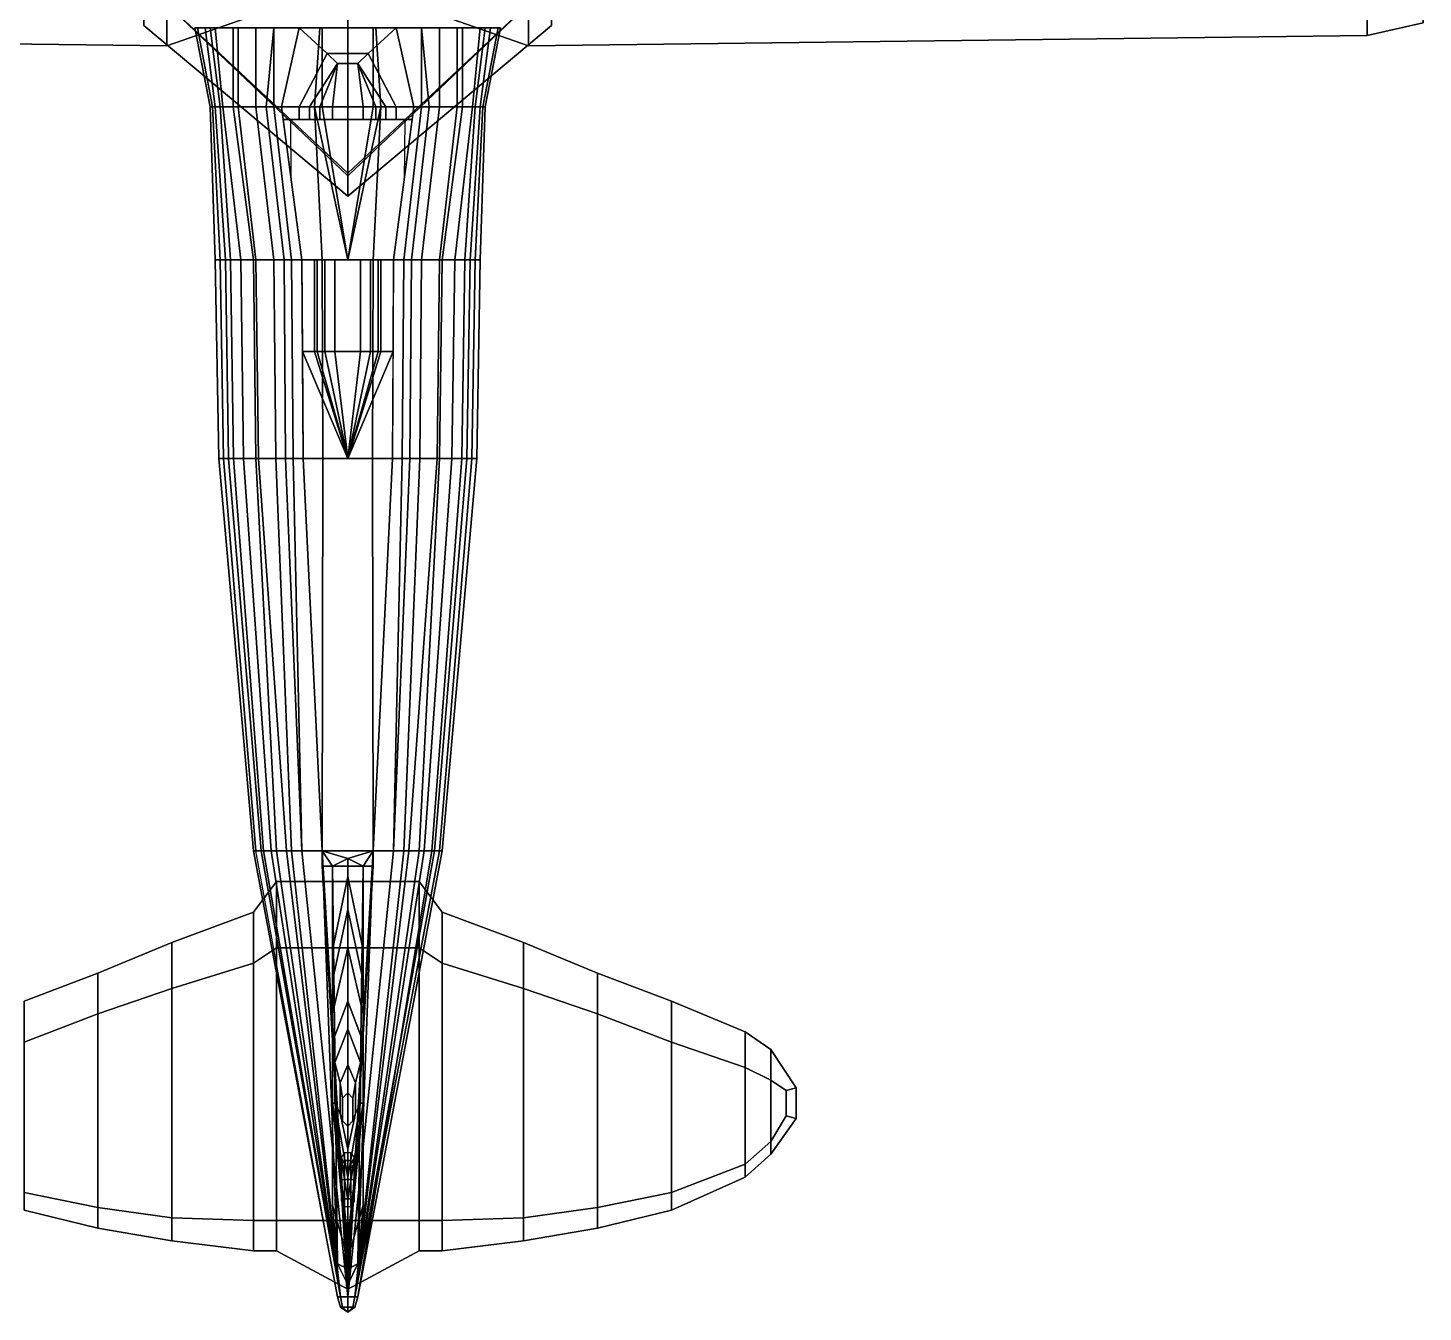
# Model space of a CAD drawing. Header units: millimetres. Extents: x -4.9 to 4.9, y -4.2 to 11.9.
# Drawn here: x -1.25 to 4.22, y -4.18 to 0.86 of the extents above; entities that cross this region are included whole.
import ezdxf

# ---------------------------------------------------------------- set-up
doc = ezdxf.new("R2010")
doc.units = ezdxf.units.MM
doc.layers.add('wing1', color=5, linetype='Continuous')
doc.layers.add('wing2', color=1, linetype='Continuous')

msp = doc.modelspace()

# ---------------------------------------------------------------- linework, layer by layer
for points in [[(-0.54, 0.86, 0.32), (-0.6, 0.86, 0.1), (-0.54, 0.55, 0.08), (-0.5, 0.55, 0.32)], [(-0.6, 0.86, -0.11), (-0.59, 0.86, -0.27), (-0.53, 0.55, -0.27), (-0.54, 0.55, -0.18)], [(-0.6, 0.86, 0.1), (-0.6, 0.86, -0.11), (-0.54, 0.55, -0.18), (-0.54, 0.55, 0.08)], [(-0.59, 0.86, -0.27), (-0.56, 0.86, -0.36), (-0.52, 0.55, -0.36), (-0.53, 0.55, -0.27)], [(-0.56, 0.86, -0.36), (-0.52, 0.86, -0.44), (-0.49, 0.55, -0.44), (-0.52, 0.55, -0.36)], [(-0.45, 0.86, 0.46), (-0.54, 0.86, 0.32), (-0.5, 0.55, 0.32), (-0.45, 0.55, 0.46)], [(-0.52, 0.86, -0.44), (-0.43, 0.86, -0.52), (-0.43, 0.55, -0.52), (-0.49, 0.55, -0.44)], [(-0.36, 0.86, 0.53), (-0.45, 0.86, 0.46), (-0.45, 0.55, 0.46), (-0.36, 0.55, 0.53)], [(-0.43, 0.86, -0.52), (-0.29, 0.86, -0.57), (-0.29, 0.55, -0.57), (-0.43, 0.55, -0.52)], [(-0.29, 0.86, 0.65), (-0.36, 0.86, 0.53), (-0.36, 0.55, 0.53), (-0.32, 0.55, 0.6)], [(-0.19, 0.86, 0.7), (-0.29, 0.86, 0.65), (-0.32, 0.55, 0.6), (-0.26, 0.55, 0.63)], [(-0.29, 0.86, -0.57), (-0.11, 0.86, -0.6), (-0.13, 0.55, -0.6), (-0.29, 0.55, -0.57)], [(-0.11, 0.86, -0.67), (-0.1, 0.86, -0.7), (-0.1, 0.55, -0.7), (-0.13, 0.55, -0.67)], [(-0.11, 0.86, -0.6), (-0.11, 0.86, -0.67), (-0.13, 0.55, -0.67), (-0.13, 0.55, -0.6)], [(-0.1, 0.86, -0.7), (0.1, 0.86, -0.7), (0.1, 0.55, -0.7), (-0.1, 0.55, -0.7)], [(0.13, 0.55, -0.67), (0.1, 0.55, -0.7), (0.1, 0.86, -0.7), (0.11, 0.86, -0.67)], [(0.29, 0.55, -0.57), (0.13, 0.55, -0.6), (0.11, 0.86, -0.6), (0.29, 0.86, -0.57)], [(0.13, 0.55, -0.6), (0.13, 0.55, -0.67), (0.11, 0.86, -0.67), (0.11, 0.86, -0.6)], [(0.26, 0.55, 0.63), (0.32, 0.55, 0.6), (0.29, 0.86, 0.65), (0.19, 0.86, 0.7)], [(0.43, 0.55, -0.52), (0.29, 0.55, -0.57), (0.29, 0.86, -0.57), (0.43, 0.86, -0.52)], [(0.32, 0.55, 0.6), (0.36, 0.55, 0.53), (0.36, 0.86, 0.53), (0.29, 0.86, 0.65)], [(0.36, 0.55, 0.53), (0.45, 0.55, 0.46), (0.45, 0.86, 0.46), (0.36, 0.86, 0.53)], [(0.49, 0.55, -0.44), (0.43, 0.55, -0.52), (0.43, 0.86, -0.52), (0.52, 0.86, -0.44)], [(0.45, 0.55, 0.46), (0.5, 0.55, 0.32), (0.54, 0.86, 0.32), (0.45, 0.86, 0.46)], [(0.52, 0.55, -0.36), (0.49, 0.55, -0.44), (0.52, 0.86, -0.44), (0.56, 0.86, -0.36)], [(0.5, 0.55, 0.32), (0.54, 0.55, 0.08), (0.6, 0.86, 0.1), (0.54, 0.86, 0.32)], [(0.53, 0.55, -0.27), (0.52, 0.55, -0.36), (0.56, 0.86, -0.36), (0.59, 0.86, -0.27)], [(0.54, 0.55, -0.18), (0.53, 0.55, -0.27), (0.59, 0.86, -0.27), (0.6, 0.86, -0.11)], [(0.54, 0.55, 0.08), (0.54, 0.55, -0.18), (0.6, 0.86, -0.11), (0.6, 0.86, 0.1)], [(-0.54, 0.55, 0.08), (-0.54, 0.55, -0.18), (-0.52, -0.05, -0.16), (-0.52, -0.05, 0.07)], [(-0.54, 0.55, -0.18), (-0.53, 0.55, -0.27), (-0.5, -0.05, -0.28), (-0.52, -0.05, -0.16)], [(-0.5, 0.55, 0.32), (-0.54, 0.55, 0.08), (-0.52, -0.05, 0.07), (-0.46, -0.05, 0.35)], [(-0.53, 0.55, -0.27), (-0.52, 0.55, -0.36), (-0.48, -0.05, -0.37), (-0.5, -0.05, -0.28)], [(-0.52, 0.55, -0.36), (-0.49, 0.55, -0.44), (-0.42, -0.05, -0.45), (-0.48, -0.05, -0.37)], [(-0.45, 0.55, 0.46), (-0.5, 0.55, 0.32), (-0.46, -0.05, 0.35), (-0.37, -0.05, 0.48)], [(-0.49, 0.55, -0.44), (-0.43, 0.55, -0.52), (-0.36, -0.05, -0.48), (-0.42, -0.05, -0.45)], [(-0.36, 0.55, 0.53), (-0.45, 0.55, 0.46), (-0.37, -0.05, 0.48), (-0.29, -0.05, 0.52)], [(-0.43, 0.55, -0.52), (-0.29, 0.55, -0.57), (-0.22, -0.05, -0.52), (-0.36, -0.05, -0.48)], [(-0.32, 0.55, 0.6), (-0.36, 0.55, 0.53), (-0.29, -0.05, 0.52), (-0.25, -0.05, 0.6)], [(-0.26, 0.55, 0.63), (-0.32, 0.55, 0.6), (-0.25, -0.05, 0.6), (-0.18, -0.05, 0.62)], [(-0.29, 0.55, -0.57), (-0.13, 0.55, -0.6), (-0.1, -0.05, -0.53), (-0.22, -0.05, -0.52)], [(-0.13, 0.55, -0.67), (-0.1, 0.55, -0.7), (0, -0.05, -0.53)], [(-0.13, 0.55, -0.6), (-0.13, 0.55, -0.6), (0, -0.05, -0.53), (-0.1, -0.05, -0.53)], [(-0.1, 0.55, -0.7), (0.1, 0.55, -0.7), (0, -0.05, -0.53)], [(0, -0.05, -0.53), (0, -0.05, -0.53), (0.13, 0.55, -0.67), (0.13, 0.55, -0.6)], [(0, -0.05, -0.53), (0, -0.05, -0.53), (0.1, 0.55, -0.7), (0.13, 0.55, -0.67)], [(0.1, -0.05, -0.53), (0, -0.05, -0.53), (0.13, 0.55, -0.6)], [(0.22, -0.05, -0.52), (0.1, -0.05, -0.53), (0.13, 0.55, -0.6), (0.29, 0.55, -0.57)], [(0.18, -0.05, 0.62), (0.25, -0.05, 0.6), (0.32, 0.55, 0.6), (0.26, 0.55, 0.63)], [(0.36, -0.05, -0.48), (0.22, -0.05, -0.52), (0.29, 0.55, -0.57), (0.43, 0.55, -0.52)], [(0.25, -0.05, 0.6), (0.29, -0.05, 0.52), (0.36, 0.55, 0.53), (0.32, 0.55, 0.6)], [(0.29, -0.05, 0.52), (0.37, -0.05, 0.48), (0.45, 0.55, 0.46), (0.36, 0.55, 0.53)], [(0.42, -0.05, -0.45), (0.36, -0.05, -0.48), (0.43, 0.55, -0.52), (0.49, 0.55, -0.44)], [(0.37, -0.05, 0.48), (0.46, -0.05, 0.35), (0.5, 0.55, 0.32), (0.45, 0.55, 0.46)], [(0.48, -0.05, -0.37), (0.42, -0.05, -0.45), (0.49, 0.55, -0.44), (0.52, 0.55, -0.36)], [(0.46, -0.05, 0.35), (0.52, -0.05, 0.07), (0.54, 0.55, 0.08), (0.5, 0.55, 0.32)], [(0.5, -0.05, -0.28), (0.48, -0.05, -0.37), (0.52, 0.55, -0.36), (0.53, 0.55, -0.27)], [(0.52, -0.05, -0.16), (0.5, -0.05, -0.28), (0.53, 0.55, -0.27), (0.54, 0.55, -0.18)], [(0.52, -0.05, 0.07), (0.52, -0.05, -0.16), (0.54, 0.55, -0.18), (0.54, 0.55, 0.08)], [(-0.18, -0.05, 0.62), (0.18, -0.05, 0.62), (0.2533, 0.5, 0.6292), (-0.2533, 0.5, 0.6292)], [(-0.46, -0.05, 0.35), (-0.52, -0.05, 0.07), (-0.5064, -0.83, 0.0544), (-0.448, -0.83, 0.327)], [(-0.52, -0.05, -0.16), (-0.5, -0.05, -0.28), (-0.487, -0.83, -0.2865), (-0.5064, -0.83, -0.1696)], [(-0.52, -0.05, 0.07), (-0.52, -0.05, -0.16), (-0.5064, -0.83, -0.1696), (-0.5064, -0.83, 0.0544)], [(-0.5, -0.05, -0.28), (-0.48, -0.05, -0.37), (-0.4675, -0.83, -0.3742), (-0.487, -0.83, -0.2865)], [(-0.48, -0.05, -0.37), (-0.42, -0.05, -0.45), (-0.409, -0.83, -0.4521), (-0.4675, -0.83, -0.3742)], [(-0.37, -0.05, 0.48), (-0.46, -0.05, 0.35), (-0.448, -0.83, 0.327), (-0.3603, -0.83, 0.4537)], [(-0.42, -0.05, -0.45), (-0.36, -0.05, -0.48), (-0.3506, -0.83, -0.4813), (-0.409, -0.83, -0.4521)], [(-0.29, -0.05, 0.52), (-0.37, -0.05, 0.48), (-0.3603, -0.83, 0.4537), (-0.2824, -0.83, 0.4926)], [(-0.36, -0.05, -0.48), (-0.22, -0.05, -0.52), (-0.2143, -0.83, -0.5202), (-0.3506, -0.83, -0.4813)], [(-0.25, -0.05, 0.6), (-0.29, -0.05, 0.52), (-0.2824, -0.83, 0.4926), (-0.2435, -0.83, 0.5705)], [(-0.18, -0.05, 0.62), (-0.25, -0.05, 0.6), (-0.2435, -0.83, 0.5705), (-0.1753, -0.83, 0.59)], [(-0.22, -0.05, -0.52), (-0.1, -0.05, -0.53), (-0.0974, -0.83, -0.53), (-0.2143, -0.83, -0.5202)], [(0.0974, -0.83, -0.53), (-0.0974, -0.83, -0.53), (-0.1, -0.05, -0.53), (0.1, -0.05, -0.53)], [(0.2143, -0.83, -0.5202), (0.0974, -0.83, -0.53), (0.1, -0.05, -0.53), (0.22, -0.05, -0.52)], [(0.1753, -0.83, 0.59), (0.2435, -0.83, 0.5705), (0.25, -0.05, 0.6), (0.18, -0.05, 0.62)], [(0.3506, -0.83, -0.4813), (0.2143, -0.83, -0.5202), (0.22, -0.05, -0.52), (0.36, -0.05, -0.48)], [(0.2435, -0.83, 0.5705), (0.2824, -0.83, 0.4926), (0.29, -0.05, 0.52), (0.25, -0.05, 0.6)], [(0.2824, -0.83, 0.4926), (0.3603, -0.83, 0.4537), (0.37, -0.05, 0.48), (0.29, -0.05, 0.52)], [(0.409, -0.83, -0.4521), (0.3506, -0.83, -0.4813), (0.36, -0.05, -0.48), (0.42, -0.05, -0.45)], [(0.3603, -0.83, 0.4537), (0.448, -0.83, 0.327), (0.46, -0.05, 0.35), (0.37, -0.05, 0.48)], [(0.4675, -0.83, -0.3742), (0.409, -0.83, -0.4521), (0.42, -0.05, -0.45), (0.48, -0.05, -0.37)], [(0.448, -0.83, 0.327), (0.5064, -0.83, 0.0544), (0.52, -0.05, 0.07), (0.46, -0.05, 0.35)], [(0.4869, -0.83, -0.2865), (0.4675, -0.83, -0.3742), (0.48, -0.05, -0.37), (0.5, -0.05, -0.28)], [(0.5064, -0.83, -0.1696), (0.4869, -0.83, -0.2865), (0.5, -0.05, -0.28), (0.52, -0.05, -0.16)], [(0.5064, -0.83, 0.0544), (0.5064, -0.83, -0.1696), (0.52, -0.05, -0.16), (0.52, -0.05, 0.07)], [(-0.1778, -0.41, 0.6062), (-0.1778, -0.41, 0.6062), (-0.1753, -0.83, 0.59), (0, -0.83, 0.59)], [(0.1778, -0.41, 0.6062), (0.1778, -0.41, 0.6062), (0, -0.83, 0.59), (0.1753, -0.83, 0.59)], [(-0.448, -0.83, 0.327), (-0.5064, -0.83, 0.0544), (-0.37, -2.37, 0.1), (-0.33, -2.37, 0.28)], [(-0.5064, -0.83, 0.0544), (-0.5064, -0.83, -0.1696), (-0.37, -2.37, -0.05), (-0.37, -2.37, 0.1)], [(-0.5064, -0.83, -0.1696), (-0.487, -0.83, -0.2865), (-0.36, -2.37, -0.13), (-0.37, -2.37, -0.05)], [(-0.487, -0.83, -0.2865), (-0.4675, -0.83, -0.3742), (-0.34, -2.37, -0.24), (-0.36, -2.37, -0.13)], [(-0.4675, -0.83, -0.3742), (-0.409, -0.83, -0.4521), (-0.3, -2.37, -0.31), (-0.34, -2.37, -0.24)], [(-0.3603, -0.83, 0.4537), (-0.448, -0.83, 0.327), (-0.33, -2.37, 0.28), (-0.28, -2.37, 0.37)], [(-0.409, -0.83, -0.4521), (-0.3506, -0.83, -0.4813), (-0.24, -2.37, -0.33), (-0.3, -2.37, -0.31)], [(-0.2824, -0.83, 0.4926), (-0.3603, -0.83, 0.4537), (-0.28, -2.37, 0.37), (-0.22, -2.37, 0.41)], [(-0.3506, -0.83, -0.4813), (-0.2143, -0.83, -0.5202), (-0.18, -2.37, -0.34), (-0.24, -2.37, -0.33)], [(-0.2435, -0.83, 0.5705), (-0.2824, -0.83, 0.4926), (-0.22, -2.37, 0.41), (-0.18, -2.37, 0.42)], [(-0.1753, -0.83, 0.59), (-0.2435, -0.83, 0.5705), (-0.18, -2.37, 0.42), (-0.1, -2.37, 0.43)], [(-0.2143, -0.83, -0.5202), (-0.0974, -0.83, -0.53), (-0.1, -2.37, -0.35), (-0.18, -2.37, -0.34)], [(-0.1, -2.37, 0.43), (0.1, -2.37, 0.43), (0.1753, -0.83, 0.59), (-0.1753, -0.83, 0.59)], [(0.1, -2.37, -0.35), (-0.1, -2.37, -0.35), (-0.0974, -0.83, -0.53), (0.0974, -0.83, -0.53)], [(0.18, -2.37, -0.34), (0.1, -2.37, -0.35), (0.0974, -0.83, -0.53), (0.2143, -0.83, -0.5202)], [(0.1, -2.37, 0.43), (0.18, -2.37, 0.42), (0.2435, -0.83, 0.5705), (0.1753, -0.83, 0.59)], [(0.24, -2.37, -0.33), (0.18, -2.37, -0.34), (0.2143, -0.83, -0.5202), (0.3506, -0.83, -0.4813)], [(0.18, -2.37, 0.42), (0.22, -2.37, 0.41), (0.2824, -0.83, 0.4926), (0.2435, -0.83, 0.5705)], [(0.22, -2.37, 0.41), (0.28, -2.37, 0.37), (0.3603, -0.83, 0.4537), (0.2824, -0.83, 0.4926)], [(0.3, -2.37, -0.31), (0.24, -2.37, -0.33), (0.3506, -0.83, -0.4813), (0.409, -0.83, -0.4521)], [(0.28, -2.37, 0.37), (0.33, -2.37, 0.28), (0.448, -0.83, 0.327), (0.3603, -0.83, 0.4537)], [(0.34, -2.37, -0.24), (0.3, -2.37, -0.31), (0.409, -0.83, -0.4521), (0.4675, -0.83, -0.3742)], [(0.33, -2.37, 0.28), (0.37, -2.37, 0.1), (0.5064, -0.83, 0.0544), (0.448, -0.83, 0.327)], [(0.36, -2.37, -0.13), (0.34, -2.37, -0.24), (0.4675, -0.83, -0.3742), (0.4869, -0.83, -0.2865)], [(0.37, -2.37, -0.05), (0.36, -2.37, -0.13), (0.4869, -0.83, -0.2865), (0.5064, -0.83, -0.1696)], [(0.37, -2.37, 0.1), (0.37, -2.37, -0.05), (0.5064, -0.83, -0.1696), (0.5064, -0.83, 0.0544)], [(-0.33, -2.37, 0.28), (-0.37, -2.37, 0.1), (-0.04, -4.12, 0.04), (-0.0283, -4.12, 0.0683)], [(-0.37, -2.37, 0.1), (-0.37, -2.37, -0.05), (-0.04, -4.12, 0.04)], [(-0.36, -2.37, -0.13), (-0.34, -2.37, -0.24), (-0.0283, -4.12, 0.0117), (-0.04, -4.12, 0.04)], [(-0.34, -2.37, -0.24), (-0.3, -2.37, -0.31), (-0.0283, -4.12, 0.0117)], [(-0.28, -2.37, 0.37), (-0.33, -2.37, 0.28), (-0.0283, -4.12, 0.0683)], [(-0.3, -2.37, -0.31), (-0.24, -2.37, -0.33), (-0.0283, -4.12, 0.0117)], [(-0.22, -2.37, 0.41), (-0.28, -2.37, 0.37), (-0.0283, -4.12, 0.0683)], [(-0.24, -2.37, -0.33), (-0.18, -2.37, -0.34), (0, -4.12), (-0.0283, -4.12, 0.0117)], [(-0.18, -2.37, 0.42), (-0.22, -2.37, 0.41), (-0.0283, -4.12, 0.0683), (0, -4.12, 0.08)], [(-0.18, -2.37, -0.34), (-0.1, -2.37, -0.35), (0, -4.12)], [(0, -2.4, 0.43), (-0.1, -2.37, 0.43), (-0.1, -2.37, 0.43), (-0.06, -2.43, 0.43)], [(0, -2.4, 0.43), (0.1, -2.37, 0.43), (0.1, -2.37, 0.43), (-0.1, -2.37, 0.43)], [(-0.06, -2.43, 0.43), (-0.1, -2.37, 0.43), (-0.1, -2.37, 0.43), (-0.04, -3.99, 0.16)], [(-0.04, -3.99, 0.16), (-0.1, -2.37, 0.43), (-0.1, -2.37, 0.43), (0, -4.0713, 0.0899)], [(0, -4.0713, 0.0899), (-0.1, -2.37, 0.43), (-0.1, -2.37, 0.43), (0, -4.12, 0.08)], [(-0.1, -2.43, -0.38), (-0.0109, -3.93, -0.38), (-0.0109, -3.93, -0.038), (-0.1, -2.37, -0.35)], [(0.1, -2.37, -0.35), (0.1, -2.43, -0.38), (-0.1, -2.43, -0.38), (-0.1, -2.37, -0.35)], [(0, -2.47, 0.48), (0, -2.4, 0.43), (-0.06, -2.43, 0.43), (-0.06, -2.76, 0.48)], [(0, -4.12), (0, -4.12), (0.1, -2.37, -0.35), (0.18, -2.37, -0.34)], [(0.0283, -4.12, 0.0117), (0, -4.12), (0.18, -2.37, -0.34), (0.24, -2.37, -0.33)], [(0, -4.12, 0.08), (0.0283, -4.12, 0.0683), (0.22, -2.37, 0.41), (0.18, -2.37, 0.42)], [(0, -4.12, 0.08), (0, -4.12, 0.08), (0.18, -2.37, 0.42), (0.1, -2.37, 0.43)], [(0.06, -2.43, 0.43), (0.1, -2.37, 0.43), (0.1, -2.37, 0.43), (0, -2.4, 0.43)], [(0, -4.0713, 0.0899), (0.1, -2.37, 0.43), (0.1, -2.37, 0.43), (0.04, -3.99, 0.16)], [(0, -4.12, 0.08), (0.1, -2.37, 0.43), (0.1, -2.37, 0.43), (0, -4.0713, 0.0899)], [(0.06, -2.76, 0.48), (0.06, -2.43, 0.43), (0, -2.4, 0.43), (0, -2.47, 0.48)], [(0.0109, -3.93, -0.038), (0.0109, -3.93, -0.38), (0.1, -2.43, -0.38), (0.1, -2.37, -0.35)], [(0.0283, -4.12, 0.0117), (0.0283, -4.12, 0.0117), (0.24, -2.37, -0.33), (0.3, -2.37, -0.31)], [(0.0283, -4.12, 0.0117), (0.0283, -4.12, 0.0117), (0.3, -2.37, -0.31), (0.34, -2.37, -0.24)], [(0.0283, -4.12, 0.0117), (0.0283, -4.12, 0.0117), (0.34, -2.37, -0.24), (0.36, -2.37, -0.13)], [(0.04, -4.12, 0.04), (0.0283, -4.12, 0.0117), (0.36, -2.37, -0.13), (0.37, -2.37, -0.05)], [(0.0283, -4.12, 0.0683), (0.04, -4.12, 0.04), (0.33, -2.37, 0.28), (0.28, -2.37, 0.37)], [(0.0283, -4.12, 0.0683), (0.0283, -4.12, 0.0683), (0.28, -2.37, 0.37), (0.22, -2.37, 0.41)], [(0.04, -4.12, 0.04), (0.04, -4.12, 0.04), (0.37, -2.37, -0.05), (0.37, -2.37, 0.1)], [(0.04, -4.12, 0.04), (0.04, -4.12, 0.04), (0.37, -2.37, 0.1), (0.33, -2.37, 0.28)], [(0.04, -3.99, 0.16), (0.1, -2.37, 0.43), (0.1, -2.37, 0.43), (0.06, -2.43, 0.43)], [(0.1, -2.43, -0.38), (0.0109, -3.93, -0.38), (-0.0109, -3.93, -0.38), (-0.1, -2.43, -0.38)], [(-0.06, -2.43, 0.43), (-0.06, -3.36, 0.43), (-0.06, -3.36, 0.48), (-0.06, -2.76, 0.48)], [(-0.06, -2.43, 0.43), (-0.06, -3.76, 0.25), (-0.06, -3.36, 0.43), (-0.06, -2.43, 0.43)], [(-0.06, -2.43, 0.43), (-0.04, -3.99, 0.16), (-0.04, -3.99, 0.16), (-0.06, -3.76, 0.25)], [(0.06, -3.76, 0.25), (0.04, -3.99, 0.16), (0.06, -2.43, 0.43)], [(0.06, -3.36, 0.48), (0.06, -3.36, 0.43), (0.06, -2.43, 0.43), (0.06, -2.76, 0.48)], [(0.06, -3.36, 0.43), (0.06, -3.76, 0.25), (0.06, -2.43, 0.43)], [(0, -2.6, 0.77), (0, -2.47, 0.48), (-0.06, -2.76, 0.48), (-0.06, -2.88, 0.77)], [(0.06, -2.88, 0.77), (0.06, -2.76, 0.48), (0, -2.47, 0.48), (0, -2.6, 0.77)], [(0, -2.75, 1.06), (0, -2.6, 0.77), (-0.06, -2.88, 0.77), (-0.06, -3.01, 1.06)], [(0.06, -3.01, 1.06), (0.06, -2.88, 0.77), (0, -2.6, 0.77), (0, -2.75, 1.06)], [(0, -2.96, 1.35), (0, -2.75, 1.06), (-0.06, -3.01, 1.06), (-0.06, -3.12, 1.35)], [(-0.06, -2.76, 0.48), (-0.06, -3.36, 0.48), (-0.06, -3.36, 0.77), (-0.06, -2.88, 0.77)], [(0.06, -3.12, 1.35), (0.06, -3.01, 1.06), (0, -2.75, 1.06), (0, -2.96, 1.35)], [(0.06, -3.36, 0.77), (0.06, -3.36, 0.48), (0.06, -2.76, 0.48), (0.06, -2.88, 0.77)], [(-0.06, -2.88, 0.77), (-0.06, -3.36, 0.77), (-0.06, -3.36, 1.06), (-0.06, -3.01, 1.06)], [(0.06, -3.36, 1.06), (0.06, -3.36, 0.77), (0.06, -2.88, 0.77), (0.06, -3.01, 1.06)], [(0, -3.07, 1.45), (0, -2.96, 1.35), (-0.06, -3.12, 1.35), (-0.05, -3.2, 1.45)], [(-0.06, -3.01, 1.06), (-0.06, -3.36, 1.06), (-0.06, -3.36, 1.35), (-0.06, -3.12, 1.35)], [(0.05, -3.2, 1.45), (0.06, -3.12, 1.35), (0, -2.96, 1.35), (0, -3.07, 1.45)], [(0.06, -3.36, 1.35), (0.06, -3.36, 1.06), (0.06, -3.01, 1.06), (0.06, -3.12, 1.35)], [(-0.06, -3.12, 1.35), (-0.06, -3.36, 1.35), (-0.05, -3.36, 1.45), (-0.05, -3.2, 1.45)], [(0, -3.21, 1.53), (0, -3.07, 1.45), (-0.05, -3.2, 1.45), (-0.03, -3.28, 1.53)], [(0.03, -3.28, 1.53), (0.05, -3.2, 1.45), (0, -3.07, 1.45), (0, -3.21, 1.53)], [(0.05, -3.36, 1.45), (0.06, -3.36, 1.35), (0.06, -3.12, 1.35), (0.05, -3.2, 1.45)], [(-0.05, -3.2, 1.45), (-0.05, -3.36, 1.45), (-0.03, -3.4, 1.53), (-0.03, -3.28, 1.53)], [(0, -3.32, 1.56), (0, -3.21, 1.53), (-0.03, -3.28, 1.53), (-0.02, -3.34, 1.55)], [(0.02, -3.34, 1.55), (0.03, -3.28, 1.53), (0, -3.21, 1.53), (0, -3.32, 1.56)], [(0.03, -3.4, 1.53), (0.05, -3.36, 1.45), (0.05, -3.2, 1.45), (0.03, -3.28, 1.53)], [(-0.03, -3.28, 1.53), (-0.03, -3.4, 1.53), (-0.02, -3.43, 1.55), (-0.02, -3.34, 1.55)], [(0.02, -3.43, 1.55), (0.03, -3.4, 1.53), (0.03, -3.28, 1.53), (0.02, -3.34, 1.55)], [(-0.02, -3.34, 1.55), (-0.02, -3.43, 1.55), (0, -3.45, 1.56), (0, -3.32, 1.56)], [(0, -3.32, 1.56), (0, -3.45, 1.56), (0.02, -3.43, 1.55), (0.02, -3.34, 1.55)], [(-0.05, -3.36, 1.45), (-0.06, -3.36, 1.35), (0, -3.74, 1.35), (0, -3.65, 1.45)], [(-0.06, -3.36, 1.35), (-0.06, -3.36, 1.06), (0, -3.89, 1.06), (0, -3.74, 1.35)], [(-0.06, -3.36, 0.48), (-0.06, -3.36, 0.43), (0, -3.97, 0.43), (0, -3.97, 0.48)], [(-0.06, -3.36, 0.77), (-0.06, -3.36, 0.48), (0, -3.97, 0.48), (0, -3.95, 0.77)], [(-0.06, -3.36, 1.06), (-0.06, -3.36, 0.77), (0, -3.95, 0.77), (0, -3.89, 1.06)], [(-0.06, -3.36, 0.43), (-0.06, -3.76, 0.25), (0, -3.97, 0.25), (0, -3.97, 0.43)], [(-0.03, -3.4, 1.53), (-0.05, -3.36, 1.45), (0, -3.65, 1.45), (0, -3.54, 1.53)], [(0, -3.97, 0.48), (0, -3.97, 0.43), (0.06, -3.36, 0.43), (0.06, -3.36, 0.48)], [(0, -3.95, 0.77), (0, -3.97, 0.48), (0.06, -3.36, 0.48), (0.06, -3.36, 0.77)], [(0, -3.89, 1.06), (0, -3.95, 0.77), (0.06, -3.36, 0.77), (0.06, -3.36, 1.06)], [(0, -3.74, 1.35), (0, -3.89, 1.06), (0.06, -3.36, 1.06), (0.06, -3.36, 1.35)], [(0, -3.65, 1.45), (0, -3.74, 1.35), (0.06, -3.36, 1.35), (0.05, -3.36, 1.45)], [(0, -3.54, 1.53), (0, -3.65, 1.45), (0.05, -3.36, 1.45), (0.03, -3.4, 1.53)], [(0, -3.97, 0.43), (0, -3.97, 0.25), (0.06, -3.76, 0.25), (0.06, -3.36, 0.43)], [(-0.02, -3.43, 1.55), (-0.03, -3.4, 1.53), (0, -3.54, 1.53), (0, -3.45, 1.56)], [(0, -3.45, 1.56), (0, -3.54, 1.53), (0.03, -3.4, 1.53), (0.02, -3.43, 1.55)], [(-0.0125, -3.5846, -0.4554), (-0.025, -3.5999, -0.4401), (-0.025, -3.575, -0.38), (-0.0125, -3.5533, -0.38)], [(0.0125, -3.5846, -0.4554), (-0.0125, -3.5846, -0.4554), (-0.0125, -3.5533, -0.38), (0.0125, -3.5533, -0.38)], [(0.025, -3.5999, -0.4401), (0.0125, -3.5846, -0.4554), (0.0125, -3.5533, -0.38), (0.025, -3.575, -0.38)], [(-0.025, -3.5999, -0.4401), (-0.0125, -3.6152, -0.4248), (-0.0125, -3.5967, -0.38), (-0.025, -3.575, -0.38)], [(-0.0125, -3.66, -0.4867), (-0.025, -3.66, -0.465), (-0.025, -3.5999, -0.4401), (-0.0125, -3.5846, -0.4554)], [(-0.025, -3.66, -0.465), (-0.0125, -3.66, -0.4433), (-0.0125, -3.6152, -0.4248), (-0.025, -3.5999, -0.4401)], [(0.0125, -3.66, -0.4867), (-0.0125, -3.66, -0.4867), (-0.0125, -3.5846, -0.4554), (0.0125, -3.5846, -0.4554)], [(-0.0125, -3.6152, -0.4248), (-0.0125, -3.7048, -0.4248), (-0.0125, -3.7233, -0.38), (-0.0125, -3.5967, -0.38)], [(0.0125, -3.6152, -0.4248), (0.025, -3.5999, -0.4401), (0.025, -3.575, -0.38), (0.0125, -3.5967, -0.38)], [(0.025, -3.66, -0.465), (0.0125, -3.66, -0.4867), (0.0125, -3.5846, -0.4554), (0.025, -3.5999, -0.4401)], [(0.0125, -3.7233, -0.38), (0.0125, -3.6152, -0.4248), (0.0125, -3.5967, -0.38), (0.0125, -3.7233, -0.38)], [(0.0125, -3.66, -0.4433), (0.025, -3.66, -0.465), (0.025, -3.5999, -0.4401), (0.0125, -3.6152, -0.4248)], [(-0.025, -3.7201, -0.4401), (-0.0125, -3.7048, -0.4248), (-0.0125, -3.66, -0.4433), (-0.025, -3.66, -0.465)], [(-0.0125, -3.7354, -0.4554), (-0.025, -3.7201, -0.4401), (-0.025, -3.66, -0.465), (-0.0125, -3.66, -0.4867)], [(-0.0125, -3.7048, -0.4248), (-0.0125, -3.7048, -0.4248), (-0.0125, -3.6152, -0.4248), (-0.0125, -3.66, -0.4433)], [(0.0125, -3.7354, -0.4554), (-0.0125, -3.7354, -0.4554), (-0.0125, -3.66, -0.4867), (0.0125, -3.66, -0.4867)], [(0.0125, -3.6152, -0.4248), (0.0125, -3.7233, -0.38), (0.0125, -3.7048, -0.4248), (0.0125, -3.66, -0.4433)], [(0.0125, -3.7048, -0.4248), (0.025, -3.7201, -0.4401), (0.025, -3.66, -0.465), (0.0125, -3.66, -0.4433)], [(0.025, -3.7201, -0.4401), (0.0125, -3.7354, -0.4554), (0.0125, -3.66, -0.4867), (0.025, -3.66, -0.465)], [(-0.025, -3.745, -0.38), (-0.0125, -3.7233, -0.38), (-0.0125, -3.7048, -0.4248), (-0.025, -3.7201, -0.4401)], [(-0.0125, -3.7667, -0.38), (-0.025, -3.745, -0.38), (-0.025, -3.7201, -0.4401), (-0.0125, -3.7354, -0.4554)], [(0.0125, -3.7233, -0.38), (0.025, -3.745, -0.38), (0.025, -3.7201, -0.4401), (0.0125, -3.7048, -0.4248)], [(0.025, -3.745, -0.38), (0.0125, -3.7667, -0.38), (0.0125, -3.7354, -0.4554), (0.025, -3.7201, -0.4401)], [(-0.06, -3.76, 0.25), (-0.04, -3.99, 0.16), (0, -4.01, 0.16), (0, -3.97, 0.25)], [(0.0125, -3.7667, -0.38), (-0.0125, -3.7667, -0.38), (-0.0125, -3.7354, -0.4554), (0.0125, -3.7354, -0.4554)], [(0, -3.97, 0.25), (0, -4.01, 0.16), (0.04, -3.99, 0.16), (0.06, -3.76, 0.25)], [(-0.0109, -3.93, -0.038), (-0.0109, -3.93, -0.38), (0.0109, -3.93, -0.38), (0.0109, -3.93, -0.038)], [(0, -4.12), (-0.0109, -3.93, -0.038), (0.0109, -3.93, -0.038), (0, -4.12)], [(-0.04, -3.99, 0.16), (0, -4.0713, 0.0899), (0, -4.0713, 0.0899), (0, -4.01, 0.16)], [(0, -4.01, 0.16), (0, -4.0713, 0.0899), (0, -4.0713, 0.0899), (0.04, -3.99, 0.16)], [(-0.0283, -4.16, 0.04), (-0.04, -4.12, 0.04), (-0.0283, -4.12, 0.0117), (-0.02, -4.16, 0.02)], [(-0.02, -4.16, 0.06), (-0.0283, -4.12, 0.0683), (-0.04, -4.12, 0.04), (-0.0283, -4.16, 0.04)], [(-0.02, -4.16, 0.02), (-0.0283, -4.12, 0.0117), (0, -4.12), (0, -4.16, 0.0117)], [(0, -4.16, 0.0683), (0, -4.12, 0.08), (-0.0283, -4.12, 0.0683), (-0.02, -4.16, 0.06)], [(0, -4.18, 0.04), (-0.0283, -4.16, 0.04), (-0.02, -4.16, 0.02), (0, -4.18, 0.04)], [(0, -4.18, 0.04), (-0.02, -4.16, 0.06), (-0.0283, -4.16, 0.04), (0, -4.18, 0.04)], [(0, -4.18, 0.04), (-0.02, -4.16, 0.02), (0, -4.16, 0.0117), (0, -4.18, 0.04)], [(0, -4.18, 0.04), (0, -4.16, 0.0683), (-0.02, -4.16, 0.06), (0, -4.18, 0.04)], [(0, -4.16, 0.0117), (0, -4.12), (0.0283, -4.12, 0.0117), (0.02, -4.16, 0.02)], [(0.02, -4.16, 0.06), (0.0283, -4.12, 0.0683), (0, -4.12, 0.08), (0, -4.16, 0.0683)], [(0, -4.18, 0.04), (0, -4.16, 0.0117), (0.02, -4.16, 0.02), (0, -4.18, 0.04)], [(0, -4.18, 0.04), (0.02, -4.16, 0.02), (0.0283, -4.16, 0.04), (0, -4.18, 0.04)], [(0, -4.18, 0.04), (0.0283, -4.16, 0.04), (0.02, -4.16, 0.06), (0, -4.18, 0.04)], [(0, -4.18, 0.04), (0.02, -4.16, 0.06), (0, -4.16, 0.0683), (0, -4.18, 0.04)], [(0.02, -4.16, 0.02), (0.0283, -4.12, 0.0117), (0.04, -4.12, 0.04), (0.0283, -4.16, 0.04)], [(0.0283, -4.16, 0.04), (0.04, -4.12, 0.04), (0.0283, -4.12, 0.0683), (0.02, -4.16, 0.06)]]:
    msp.add_3dface(points)
at = {"color": 2}
for points in [[(-0.08, 0.76, 0.82), (-0.19, 0.86, 0.7), (-0.26, 0.55, 0.63), (-0.19, 0.55, 0.8)], [(-0.08, 0.76, 0.82), (0.08, 0.76, 0.82), (0.19, 0.86, 0.7), (-0.19, 0.86, 0.7)], [(0.08, 0.76, 0.82), (0.19, 0.55, 0.8), (0.26, 0.55, 0.63), (0.19, 0.86, 0.7)], [(-0.04, 0.72, 0.87), (-0.08, 0.76, 0.82), (-0.19, 0.55, 0.8), (-0.15, 0.55, 0.86)], [(-0.15, 0.55, 0.86), (-0.11, 0.55, 0.9), (-0.04, 0.72, 0.87)], [(-0.11, 0.55, 0.9), (-0.06, 0.55, 0.92), (-0.04, 0.72, 0.87)], [(-0.04, 0.72, 0.87), (0.04, 0.72, 0.87), (0.08, 0.76, 0.82), (-0.08, 0.76, 0.82)], [(-0.06, 0.55, 0.92), (0.06, 0.55, 0.92), (0.04, 0.72, 0.87), (-0.04, 0.72, 0.87)], [(0.04, 0.72, 0.87), (0.15, 0.55, 0.86), (0.19, 0.55, 0.8), (0.08, 0.76, 0.82)], [(0.06, 0.55, 0.92), (0.11, 0.55, 0.9), (0.04, 0.72, 0.87)], [(0.11, 0.55, 0.9), (0.15, 0.55, 0.86), (0.04, 0.72, 0.87)], [(-0.19, 0.55, 0.8), (-0.26, 0.55, 0.63), (-0.2533, 0.5, 0.6292), (-0.19, 0.5, 0.8)], [(-0.15, 0.55, 0.86), (-0.19, 0.55, 0.8), (-0.19, 0.5, 0.8), (-0.15, 0.5, 0.86)], [(-0.11, 0.55, 0.9), (-0.15, 0.55, 0.86), (-0.15, 0.5, 0.86), (-0.11, 0.5, 0.9)], [(-0.06, 0.55, 0.92), (-0.11, 0.55, 0.9), (-0.11, 0.5, 0.9), (-0.06, 0.5, 0.92)], [(-0.06, 0.5, 0.92), (0.06, 0.5, 0.92), (0.06, 0.55, 0.92), (-0.06, 0.55, 0.92)], [(0.06, 0.5, 0.92), (0.11, 0.5, 0.9), (0.11, 0.55, 0.9), (0.06, 0.55, 0.92)], [(0.11, 0.5, 0.9), (0.15, 0.5, 0.86), (0.15, 0.55, 0.86), (0.11, 0.55, 0.9)], [(0.15, 0.5, 0.86), (0.19, 0.5, 0.8), (0.19, 0.55, 0.8), (0.15, 0.55, 0.86)], [(0.19, 0.5, 0.8), (0.2533, 0.5, 0.6292), (0.26, 0.55, 0.63), (0.19, 0.55, 0.8)], [(-0.19, 0.5, 0.8), (-0.2533, 0.5, 0.6292), (0.2533, 0.5, 0.6292), (0.19, 0.5, 0.8)], [(-0.2237, 0.5, 0.7092), (-0.2533, 0.5, 0.6292), (-0.2213, 0.26, 0.6252)], [(-0.15, 0.5, 0.86), (-0.19, 0.5, 0.8), (0.19, 0.5, 0.8), (0.15, 0.5, 0.86)], [(-0.11, 0.5, 0.9), (-0.15, 0.5, 0.86), (0.15, 0.5, 0.86), (0.11, 0.5, 0.9)], [(-0.06, 0.5, 0.92), (-0.11, 0.5, 0.9), (0.11, 0.5, 0.9), (0.06, 0.5, 0.92)], [(0.2213, 0.26, 0.6252), (0.2213, 0.26, 0.6252), (0.2533, 0.5, 0.6292), (0.2237, 0.5, 0.7092)], [(-0.13, -0.05, 0.69), (-0.18, -0.05, 0.62), (-0.1778, -0.41, 0.6062), (-0.13, -0.41, 0.65)], [(0.13, -0.05, 0.69), (0.18, -0.05, 0.62), (-0.18, -0.05, 0.62), (-0.13, -0.05, 0.69)], [(-0.12, -0.05, 0.75), (-0.13, -0.05, 0.69), (-0.13, -0.41, 0.65), (-0.12, -0.41, 0.71)], [(0.12, -0.05, 0.75), (0.13, -0.05, 0.69), (-0.13, -0.05, 0.69), (-0.12, -0.05, 0.75)], [(-0.09, -0.05, 0.79), (-0.12, -0.05, 0.75), (-0.12, -0.41, 0.71), (-0.09, -0.41, 0.75)], [(0.09, -0.05, 0.79), (0.12, -0.05, 0.75), (-0.12, -0.05, 0.75), (-0.09, -0.05, 0.79)], [(-0.05, -0.05, 0.81), (-0.09, -0.05, 0.79), (-0.09, -0.41, 0.75), (-0.05, -0.41, 0.77)], [(0.05, -0.05, 0.81), (0.09, -0.05, 0.79), (-0.09, -0.05, 0.79), (-0.05, -0.05, 0.81)], [(-0.05, -0.41, 0.77), (0.05, -0.41, 0.77), (0.05, -0.05, 0.81), (-0.05, -0.05, 0.81)], [(0.05, -0.41, 0.77), (0.09, -0.41, 0.75), (0.09, -0.05, 0.79), (0.05, -0.05, 0.81)], [(0.09, -0.41, 0.75), (0.12, -0.41, 0.71), (0.12, -0.05, 0.75), (0.09, -0.05, 0.79)], [(0.12, -0.41, 0.71), (0.13, -0.41, 0.65), (0.13, -0.05, 0.69), (0.12, -0.05, 0.75)], [(0.13, -0.41, 0.65), (0.1778, -0.41, 0.6062), (0.18, -0.05, 0.62), (0.13, -0.05, 0.69)], [(-0.13, -0.41, 0.65), (-0.1778, -0.41, 0.6062), (0, -0.83, 0.59)], [(-0.12, -0.41, 0.71), (-0.13, -0.41, 0.65), (0, -0.83, 0.59)], [(-0.09, -0.41, 0.75), (-0.12, -0.41, 0.71), (0, -0.83, 0.59)], [(-0.05, -0.41, 0.77), (-0.09, -0.41, 0.75), (0, -0.83, 0.59)], [(0, -0.83, 0.59), (0, -0.83, 0.59), (0.05, -0.41, 0.77), (-0.05, -0.41, 0.77)], [(0, -0.83, 0.59), (0, -0.83, 0.59), (0.09, -0.41, 0.75), (0.05, -0.41, 0.77)], [(0, -0.83, 0.59), (0, -0.83, 0.59), (0.12, -0.41, 0.71), (0.09, -0.41, 0.75)], [(0, -0.83, 0.59), (0, -0.83, 0.59), (0.1778, -0.41, 0.6062), (0.13, -0.41, 0.65)], [(0, -0.83, 0.59), (0, -0.83, 0.59), (0.13, -0.41, 0.65), (0.12, -0.41, 0.71)]]:
    msp.add_3dface(points, dxfattribs=at)
at = {"layer": 'wing1'}
for points in [[(0, 2.67, -0.48), (0, 0.29, -0.48), (-0.8, 1.04, -0.46), (-0.8, 2.11, -0.46)], [(-0.8, 1.04, -0.3), (0, 0.28), (0, 2.66), (-0.8, 2.11, -0.3)], [(4, 1.18, 1.32), (0.71, 0.95, 1.19), (0.71, 0.79, 1.09), (4, 0.83, 1.22)], [(4, 0.83, 1.22), (0.71, 0.79, 1.09), (0.71, 0.95, 1.01), (4, 1.18, 1.12)], [(4.22, 1.18, 1.33), (4, 1.18, 1.32), (4, 0.83, 1.22), (4.22, 0.88, 1.23)], [(4.22, 0.88, 1.23), (4, 0.83, 1.22), (4, 1.18, 1.12), (4.22, 1.18, 1.14)], [(0.71, 0.95, 1.19), (0.14, 1.13, 1.15), (0.14, 0.99, 1.08), (0.71, 0.79, 1.09)], [(0.71, 0.79, 1.09), (0.14, 0.99, 1.08), (0.14, 1.13, 1.04), (0.71, 0.95, 1.01)], [(-0.8, 0.87, -0.37), (0, 0.2, -0.39), (0, 0.28), (-0.8, 1.04, -0.3)], [(-0.8, 1.04, -0.46), (0, 0.29, -0.48), (0, 0.2, -0.39), (-0.8, 0.87, -0.37)], [(-0.37, -2.81, 0.14), (-0.28, -2.75, 0.14), (-0.28, -2.49, 0.07), (-0.37, -2.61, 0.07)], [(-0.37, -2.61, 0.07), (-0.28, -2.49, 0.07), (-0.28, -2.75, -0.01), (-0.37, -2.81, -0.01)], [(-0.28, -2.75, 0.14), (0, -2.75, 0.14), (0, -2.49, 0.07), (-0.28, -2.49, 0.07)], [(-0.28, -2.49, 0.07), (0, -2.49, 0.07), (0, -2.75, -0.01), (-0.28, -2.75, -0.01)], [(-0.69, -2.91, 0.14), (-0.37, -2.81, 0.14), (-0.37, -2.61, 0.07), (-0.69, -2.73, 0.07)], [(-0.69, -2.73, 0.07), (-0.37, -2.61, 0.07), (-0.37, -2.81, -0.01), (-0.69, -2.91, -0.01)], [(-0.98, -3.01, 0.13), (-0.69, -2.91, 0.14), (-0.69, -2.73, 0.07), (-0.98, -2.85, 0.07)], [(-0.98, -2.85, 0.07), (-0.69, -2.73, 0.07), (-0.69, -2.91, -0.01), (-0.98, -3.01)], [(-0.28, -3.82, 0.14), (-0.28, -2.75, 0.14), (-0.37, -2.81, 0.14), (-0.37, -3.82, 0.14)], [(-0.37, -2.81, -0.01), (-0.28, -2.75, -0.01), (-0.28, -3.82, -0.01), (-0.37, -3.82, -0.01)], [(0, -3.82, 0.14), (0, -2.75, 0.14), (-0.28, -2.75, 0.14), (-0.28, -3.82, 0.14)], [(-0.28, -2.75, -0.01), (0, -2.75, -0.01), (0, -3.82, -0.01), (-0.28, -3.82, -0.01)], [(-0.37, -3.82, 0.14), (-0.37, -2.81, 0.14), (-0.69, -2.91, 0.14), (-0.69, -3.81, 0.14)], [(-0.69, -2.91, -0.01), (-0.37, -2.81, -0.01), (-0.37, -3.82, -0.01), (-0.69, -3.81, -0.01)], [(-1.27, -3.12, 0.13), (-0.98, -3.01, 0.13), (-0.98, -2.85, 0.07), (-1.27, -2.96, 0.07)], [(-1.27, -2.96, 0.07), (-0.98, -2.85, 0.07), (-0.98, -3.01), (-1.27, -3.12, 0.01)], [(-0.69, -3.81, 0.14), (-0.69, -2.91, 0.14), (-0.98, -3.01, 0.13), (-0.98, -3.77, 0.13)], [(-0.98, -3.01), (-0.69, -2.91, -0.01), (-0.69, -3.81, -0.01), (-0.98, -3.77)], [(-0.98, -3.77, 0.13), (-0.98, -3.01, 0.13), (-1.27, -3.12, 0.13), (-1.27, -3.71, 0.13)], [(-1.27, -3.12, 0.01), (-0.98, -3.01), (-0.98, -3.77), (-1.27, -3.71, 0.01)], [(-1.27, -3.78, 0.07), (-0.98, -3.85, 0.07), (-0.98, -3.77, 0.13), (-1.27, -3.71, 0.13)], [(-1.27, -3.71, 0.01), (-0.98, -3.77), (-0.98, -3.85, 0.07), (-1.27, -3.78, 0.07)], [(-0.98, -3.85, 0.07), (-0.69, -3.9, 0.07), (-0.69, -3.81, 0.14), (-0.98, -3.77, 0.13)], [(-0.98, -3.77), (-0.69, -3.81, -0.01), (-0.69, -3.9, 0.07), (-0.98, -3.85, 0.07)], [(-0.69, -3.9, 0.07), (-0.37, -3.94, 0.07), (-0.37, -3.82, 0.14), (-0.69, -3.81, 0.14)], [(-0.69, -3.81, -0.01), (-0.37, -3.82, -0.01), (-0.37, -3.94, 0.07), (-0.69, -3.9, 0.07)], [(-0.37, -3.94, 0.07), (-0.28, -3.94, 0.07), (-0.28, -3.82, 0.14), (-0.37, -3.82, 0.14)], [(-0.37, -3.82, -0.01), (-0.28, -3.82, -0.01), (-0.28, -3.94, 0.07), (-0.37, -3.94, 0.07)], [(-0.28, -3.94, 0.07), (0, -4.09, 0.07), (0, -3.82, 0.14), (-0.28, -3.82, 0.14)], [(-0.28, -3.82, -0.01), (0, -3.82, -0.01), (0, -4.09, 0.07), (-0.28, -3.94, 0.07)]]:
    msp.add_3dface(points, dxfattribs=at)
at = {"layer": 'wing2'}
for points in [[(0, 2.67, -0.48), (0, 0.29, -0.48), (0.8, 1.04, -0.46), (0.8, 2.11, -0.46)], [(0.8, 1.04, -0.3), (0, 0.28), (0, 2.66), (0.8, 2.11, -0.3)], [(-4, 1.18, 1.32), (-0.71, 0.95, 1.19), (-0.71, 0.79, 1.09), (-4, 0.83, 1.22)], [(-4, 0.83, 1.22), (-0.71, 0.79, 1.09), (-0.71, 0.95, 1.01), (-4, 1.18, 1.12)], [(-0.71, 0.95, 1.19), (-0.14, 1.13, 1.15), (-0.14, 0.99, 1.08), (-0.71, 0.79, 1.09)], [(-0.71, 0.79, 1.09), (-0.14, 0.99, 1.08), (-0.14, 1.13, 1.04), (-0.71, 0.95, 1.01)], [(0.8, 0.87, -0.37), (0, 0.2, -0.39), (0, 0.28), (0.8, 1.04, -0.3)], [(0.8, 1.04, -0.46), (0, 0.29, -0.48), (0, 0.2, -0.39), (0.8, 0.87, -0.37)], [(0.28, -2.75, 0.14), (0, -2.75, 0.14), (0, -2.49, 0.07), (0.28, -2.49, 0.07)], [(0.28, -2.49, 0.07), (0, -2.49, 0.07), (0, -2.75, -0.01), (0.28, -2.75, -0.01)], [(0.37, -2.81, 0.14), (0.28, -2.75, 0.14), (0.28, -2.49, 0.07), (0.37, -2.61, 0.07)], [(0.37, -2.61, 0.07), (0.28, -2.49, 0.07), (0.28, -2.75, -0.01), (0.37, -2.81, -0.01)], [(0.69, -2.91, 0.14), (0.37, -2.81, 0.14), (0.37, -2.61, 0.07), (0.69, -2.73, 0.07)], [(0.69, -2.73, 0.07), (0.37, -2.61, 0.07), (0.37, -2.81, -0.01), (0.69, -2.91, -0.01)], [(0.98, -3.01, 0.13), (0.69, -2.91, 0.14), (0.69, -2.73, 0.07), (0.98, -2.85, 0.07)], [(0.98, -2.85, 0.07), (0.69, -2.73, 0.07), (0.69, -2.91, -0.01), (0.98, -3.01)], [(0, -3.82, 0.14), (0, -2.75, 0.14), (0.28, -2.75, 0.14), (0.28, -3.82, 0.14)], [(0.28, -2.75, -0.01), (0, -2.75, -0.01), (0, -3.82, -0.01), (0.28, -3.82, -0.01)], [(0.28, -3.82, 0.14), (0.28, -2.75, 0.14), (0.37, -2.81, 0.14), (0.37, -3.82, 0.14)], [(0.37, -2.81, -0.01), (0.28, -2.75, -0.01), (0.28, -3.82, -0.01), (0.37, -3.82, -0.01)], [(0.37, -3.82, 0.14), (0.37, -2.81, 0.14), (0.69, -2.91, 0.14), (0.69, -3.81, 0.14)], [(0.69, -2.91, -0.01), (0.37, -2.81, -0.01), (0.37, -3.82, -0.01), (0.69, -3.81, -0.01)], [(1.27, -3.12, 0.13), (0.98, -3.01, 0.13), (0.98, -2.85, 0.07), (1.27, -2.96, 0.07)], [(1.27, -2.96, 0.07), (0.98, -2.85, 0.07), (0.98, -3.01), (1.27, -3.12, 0.01)], [(0.69, -3.81, 0.14), (0.69, -2.91, 0.14), (0.98, -3.01, 0.13), (0.98, -3.77, 0.13)], [(0.98, -3.01), (0.69, -2.91, -0.01), (0.69, -3.81, -0.01), (0.98, -3.77)], [(0.98, -3.77, 0.13), (0.98, -3.01, 0.13), (1.27, -3.12, 0.13), (1.27, -3.71, 0.13)], [(1.27, -3.12, 0.01), (0.98, -3.01), (0.98, -3.77), (1.27, -3.71, 0.01)], [(1.56, -3.08, 0.07), (1.27, -2.96, 0.07), (1.27, -3.12, 0.01), (1.56, -3.22, 0.02)], [(1.56, -3.22, 0.12), (1.27, -3.12, 0.13), (1.27, -2.96, 0.07), (1.56, -3.08, 0.07)], [(1.56, -3.22, 0.02), (1.27, -3.12, 0.01), (1.27, -3.71, 0.01), (1.56, -3.6, 0.02)], [(1.27, -3.71, 0.13), (1.27, -3.12, 0.13), (1.56, -3.22, 0.12), (1.56, -3.6, 0.12)], [(1.66, -3.15, 0.07), (1.56, -3.08, 0.07), (1.56, -3.22, 0.02), (1.66, -3.27, 0.03)], [(1.66, -3.27, 0.11), (1.56, -3.22, 0.12), (1.56, -3.08, 0.07), (1.66, -3.15, 0.07)], [(1.76, -3.3, 0.07), (1.66, -3.15, 0.07), (1.66, -3.27, 0.03), (1.72, -3.31, 0.04)], [(1.72, -3.31, 0.1), (1.66, -3.27, 0.11), (1.66, -3.15, 0.07), (1.76, -3.3, 0.07)], [(1.66, -3.27, 0.03), (1.56, -3.22, 0.02), (1.56, -3.6, 0.02), (1.66, -3.51, 0.03)], [(1.56, -3.6, 0.12), (1.56, -3.22, 0.12), (1.66, -3.27, 0.11), (1.66, -3.51, 0.11)], [(1.72, -3.31, 0.04), (1.66, -3.27, 0.03), (1.66, -3.51, 0.03), (1.72, -3.41, 0.04)], [(1.66, -3.51, 0.11), (1.66, -3.27, 0.11), (1.72, -3.31, 0.1), (1.72, -3.41, 0.1)], [(1.76, -3.42, 0.07), (1.76, -3.3, 0.07), (1.72, -3.31, 0.04), (1.72, -3.41, 0.04)], [(1.72, -3.41, 0.1), (1.72, -3.31, 0.1), (1.76, -3.3, 0.07), (1.76, -3.42, 0.07)], [(1.72, -3.41, 0.04), (1.66, -3.51, 0.03), (1.66, -3.56, 0.07), (1.76, -3.42, 0.07)], [(1.76, -3.42, 0.07), (1.66, -3.56, 0.07), (1.66, -3.51, 0.11), (1.72, -3.41, 0.1)], [(1.66, -3.51, 0.03), (1.56, -3.6, 0.02), (1.56, -3.65, 0.07), (1.66, -3.56, 0.07)], [(1.66, -3.56, 0.07), (1.56, -3.65, 0.07), (1.56, -3.6, 0.12), (1.66, -3.51, 0.11)], [(1.56, -3.6, 0.02), (1.27, -3.71, 0.01), (1.27, -3.78, 0.07), (1.56, -3.65, 0.07)], [(1.56, -3.65, 0.07), (1.27, -3.78, 0.07), (1.27, -3.71, 0.13), (1.56, -3.6, 0.12)], [(1.27, -3.78, 0.07), (0.98, -3.85, 0.07), (0.98, -3.77, 0.13), (1.27, -3.71, 0.13)], [(1.27, -3.71, 0.01), (0.98, -3.77), (0.98, -3.85, 0.07), (1.27, -3.78, 0.07)], [(0.98, -3.85, 0.07), (0.69, -3.9, 0.07), (0.69, -3.81, 0.14), (0.98, -3.77, 0.13)], [(0.98, -3.77), (0.69, -3.81, -0.01), (0.69, -3.9, 0.07), (0.98, -3.85, 0.07)], [(0.28, -3.94, 0.07), (0, -4.09, 0.07), (0, -3.82, 0.14), (0.28, -3.82, 0.14)], [(0.28, -3.82, -0.01), (0, -3.82, -0.01), (0, -4.09, 0.07), (0.28, -3.94, 0.07)], [(0.37, -3.94, 0.07), (0.28, -3.94, 0.07), (0.28, -3.82, 0.14), (0.37, -3.82, 0.14)], [(0.37, -3.82, -0.01), (0.28, -3.82, -0.01), (0.28, -3.94, 0.07), (0.37, -3.94, 0.07)], [(0.69, -3.9, 0.07), (0.37, -3.94, 0.07), (0.37, -3.82, 0.14), (0.69, -3.81, 0.14)], [(0.69, -3.81, -0.01), (0.37, -3.82, -0.01), (0.37, -3.94, 0.07), (0.69, -3.9, 0.07)]]:
    msp.add_3dface(points, dxfattribs=at)

doc.saveas('drawing.dxf')
